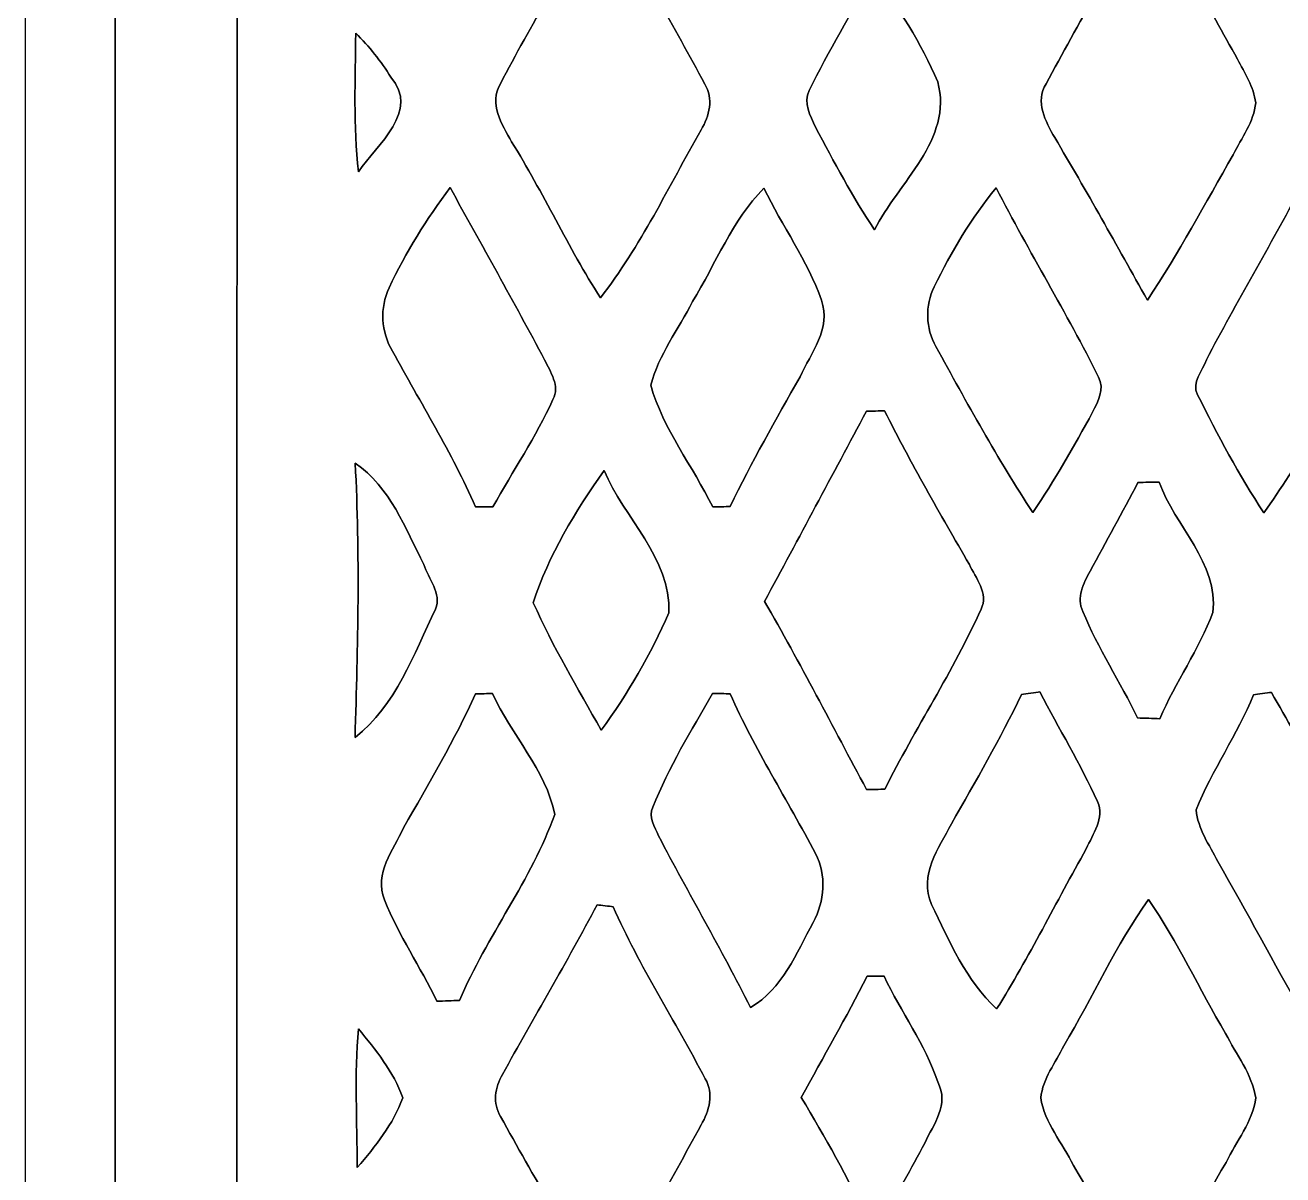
# Model space of a CAD drawing. Header units: centimetres. Extents: x -16.8 to 16.8, y -16.7 to 16.7.
# Drawn here: x -16.77 to -9.86, y -2.17 to 4.15 of the extents above; entities that cross this region are included whole.
import ezdxf

# ---------------------------------------------------------------- set-up
doc = ezdxf.new("R2010")
doc.units = ezdxf.units.CM
doc.header["$MEASUREMENT"] = 0
doc.layers.add('Layer 1', color=7, linetype='Continuous')

msp = doc.modelspace()

# ---------------------------------------------------------------- linework, layer by layer
at = {"layer": 'Layer 1', "color": 7}
for points, knots in [([(-16.77458, 16.66875), (-16.77458, 16.66875), (16.77458, 16.66875), (16.77458, 16.66875), (16.77458, 16.66875), (16.77458, 16.66875), (16.77458, -16.66875), (16.77458, -16.66875), (16.77458, -16.66875), (16.77458, -16.66875), (-16.77458, -16.66875), (-16.77458, -16.66875), (-16.77458, -16.66875), (-16.77458, -16.66875), (-16.77458, 16.66875), (-16.77458, 16.66875), (-16.77458, 16.66875), (-16.77458, 16.66875), (-16.77458, 16.66875), (-16.77458, 16.66875)], [0, 0, 0, 0, 0.1666667, 0.1666667, 0.1666667, 0.1666667, 0.3333333, 0.3333333, 0.3333333, 0.3333333, 0.5, 0.5, 0.5, 0.5, 0.6666667, 0.6666667, 0.6666667, 0.6666667, 1, 1, 1, 1]), ([(-16.23448, 15.81044), (-16.30715, 15.24141), (-16.27505, 14.66568), (-16.28105, 14.09347), (-16.28105, 14.09347), (-16.28034, 4.33317), (-16.28034, -5.42678), (-16.2814, -15.18708), (-16.2814, -15.18708), (-16.27999, -15.44567), (-16.27046, -15.70531), (-16.25353, -15.96425), (-16.25353, -15.96425), (-15.44814, -16.11771), (-14.62581, -16.06162), (-13.81125, -16.06903), (-13.81125, -16.06903), (-4.16842, -16.06867), (5.47405, -16.06973), (15.11688, -16.06867), (15.11688, -16.06867), (15.43791, -16.06832), (15.75823, -16.03869), (16.07644, -15.9953), (16.07644, -15.9953), (16.13147, -15.72966), (16.13923, -15.45731), (16.14205, -15.18744), (16.14205, -15.18744), (16.13641, -5.19183), (16.14135, 4.80378), (16.13958, 14.79938), (16.13958, 14.79938), (16.14029, 15.13981), (16.10395, 15.47812), (16.05351, 15.81432), (16.05351, 15.81432), (5.76933, 15.83302), (-4.51485, 15.81609), (-14.79903, 15.82279), (-14.79903, 15.82279), (-15.27739, 15.82314), (-15.75611, 15.82455), (-16.23448, 15.81044)], [0, 0, 0, 0, 0.0833333, 0.0833333, 0.0833333, 0.0833333, 0.1666667, 0.1666667, 0.1666667, 0.1666667, 0.25, 0.25, 0.25, 0.25, 0.3333333, 0.3333333, 0.3333333, 0.3333333, 0.4166667, 0.4166667, 0.4166667, 0.4166667, 0.5, 0.5, 0.5, 0.5, 0.5833333, 0.5833333, 0.5833333, 0.5833333, 0.6666667, 0.6666667, 0.6666667, 0.6666667, 0.75, 0.75, 0.75, 0.75, 0.8333333, 0.8333333, 0.8333333, 0.8333333, 1, 1, 1, 1]), ([(-15.56879, 15.19167), (-5.97535, 15.18109), (3.61809, 15.19026), (13.21153, 15.18673), (13.21153, 15.18673), (13.94389, 15.18214), (14.67767, 15.20896), (15.40969, 15.15851), (15.40969, 15.15851), (15.38429, 7.28945), (15.40581, -0.57997), (15.39875, -8.44903), (15.39875, -8.44903), (15.40298, -10.74138), (15.38887, -13.03408), (15.40827, -15.32643), (15.40827, -15.32643), (5.8801, -15.33066), (-3.64808, -15.32714), (-13.17625, -15.32819), (-13.17625, -15.32819), (-13.98376, -15.32502), (-14.79162, -15.33666), (-15.59913, -15.32043), (-15.59913, -15.32043), (-15.62559, -12.72434), (-15.60301, -10.1279), (-15.61042, -7.53181), (-15.61042, -7.53181), (-15.61183, -0.18203), (-15.60759, 7.16739), (-15.61253, 14.51716), (-15.61253, 14.51716), (-15.60654, 14.74188), (-15.60759, 14.96907), (-15.56879, 15.19167), (-15.56879, 15.19167), (-15.56879, 15.19167), (-15.56879, 15.19167), (-15.56879, 15.19167)], [0, 0, 0, 0, 0.0909091, 0.0909091, 0.0909091, 0.0909091, 0.1818182, 0.1818182, 0.1818182, 0.1818182, 0.2727273, 0.2727273, 0.2727273, 0.2727273, 0.3636364, 0.3636364, 0.3636364, 0.3636364, 0.4545455, 0.4545455, 0.4545455, 0.4545455, 0.5454545, 0.5454545, 0.5454545, 0.5454545, 0.6363636, 0.6363636, 0.6363636, 0.6363636, 0.7272727, 0.7272727, 0.7272727, 0.7272727, 0.8181818, 0.8181818, 0.8181818, 0.8181818, 1, 1, 1, 1]), ([(-13.62957, 4.78014), (-13.80031, 4.45805), (-13.9954, 4.14973), (-14.16226, 3.82552), (-14.16226, 3.82552), (-14.22788, 3.71757), (-14.15486, 3.60186), (-14.10088, 3.50696), (-14.10088, 3.50696), (-13.92696, 3.22756), (-13.79079, 2.92664), (-13.61299, 2.64936), (-13.61299, 2.64936), (-13.39144, 2.93299), (-13.23763, 3.26108), (-13.05948, 3.57223), (-13.05948, 3.57223), (-13.01327, 3.64843), (-12.98998, 3.74368), (-13.03973, 3.82411), (-13.03973, 3.82411), (-13.20659, 4.14055), (-13.39497, 4.44606), (-13.54631, 4.77061), (-13.54631, 4.77061), (-13.56713, 4.77308), (-13.60876, 4.77767), (-13.62957, 4.78014), (-13.62957, 4.78014), (-13.62957, 4.78014), (-13.62957, 4.78014), (-13.62957, 4.78014)], [0, 0, 0, 0, 0.1111111, 0.1111111, 0.1111111, 0.1111111, 0.2222222, 0.2222222, 0.2222222, 0.2222222, 0.3333333, 0.3333333, 0.3333333, 0.3333333, 0.4444444, 0.4444444, 0.4444444, 0.4444444, 0.5555556, 0.5555556, 0.5555556, 0.5555556, 0.6666667, 0.6666667, 0.6666667, 0.6666667, 0.7777778, 0.7777778, 0.7777778, 0.7777778, 1, 1, 1, 1]), ([(-11.1633, 3.82552), (-11.22468, 3.7271), (-11.16683, 3.61774), (-11.11568, 3.52954), (-11.11568, 3.52954), (-10.94034, 3.23532), (-10.77454, 2.93546), (-10.60662, 2.63701), (-10.60662, 2.63701), (-10.43481, 2.89419), (-10.28876, 3.16724), (-10.1346, 3.43535), (-10.1346, 3.43535), (-10.09015, 3.52813), (-10.01995, 3.61527), (-10.01113, 3.7211), (-10.01113, 3.7211), (-10.02206, 3.80859), (-10.07216, 3.88444), (-10.11132, 3.96099), (-10.11132, 3.96099), (-10.27183, 4.24497), (-10.41894, 4.53743), (-10.59886, 4.80977), (-10.59886, 4.80977), (-10.79853, 4.48874), (-10.98303, 4.15784), (-11.1633, 3.82552), (-11.1633, 3.82552), (-11.1633, 3.82552), (-11.1633, 3.82552), (-11.1633, 3.82552)], [0, 0, 0, 0, 0.1111111, 0.1111111, 0.1111111, 0.1111111, 0.2222222, 0.2222222, 0.2222222, 0.2222222, 0.3333333, 0.3333333, 0.3333333, 0.3333333, 0.4444444, 0.4444444, 0.4444444, 0.4444444, 0.5555556, 0.5555556, 0.5555556, 0.5555556, 0.6666667, 0.6666667, 0.6666667, 0.6666667, 0.7777778, 0.7777778, 0.7777778, 0.7777778, 1, 1, 1, 1]), ([(-12.12003, 4.42489), (-12.23186, 4.21111), (-12.35957, 4.00544), (-12.4654, 3.78848), (-12.4654, 3.78848), (-12.50103, 3.72145), (-12.45764, 3.64949), (-12.43118, 3.58775), (-12.43118, 3.58775), (-12.32853, 3.39654), (-12.22763, 3.20322), (-12.10628, 3.02295), (-12.10628, 3.02295), (-11.97857, 3.28013), (-11.67271, 3.51861), (-11.75879, 3.83681), (-11.75879, 3.83681), (-11.85086, 4.04742), (-11.97151, 4.24886), (-12.12003, 4.42489), (-12.12003, 4.42489), (-12.12003, 4.42489), (-12.12003, 4.42489), (-12.12003, 4.42489)], [0, 0, 0, 0, 0.1428571, 0.1428571, 0.1428571, 0.1428571, 0.2857143, 0.2857143, 0.2857143, 0.2857143, 0.4285714, 0.4285714, 0.4285714, 0.4285714, 0.5714286, 0.5714286, 0.5714286, 0.5714286, 0.7142857, 0.7142857, 0.7142857, 0.7142857, 1, 1, 1, 1]), ([(-14.95778, 4.10386), (-14.95919, 3.84986), (-14.97189, 3.59516), (-14.94331, 3.34222), (-14.94331, 3.34222), (-14.83995, 3.49109), (-14.60218, 3.67841), (-14.76516, 3.86115), (-14.76516, 3.86115), (-14.81843, 3.95041), (-14.88475, 4.03049), (-14.95778, 4.10386), (-14.95778, 4.10386), (-14.95778, 4.10386), (-14.95778, 4.10386), (-14.95778, 4.10386)], [0, 0, 0, 0, 0.2, 0.2, 0.2, 0.2, 0.4, 0.4, 0.4, 0.4, 0.6, 0.6, 0.6, 0.6, 1, 1, 1, 1]), ([(-14.77398, 2.70404), (-14.8269, 2.59468), (-14.81737, 2.46098), (-14.75634, 2.35656), (-14.75634, 2.35656), (-14.60112, 2.07327), (-14.43002, 1.79811), (-14.29985, 1.50142), (-14.29985, 1.50142), (-14.27551, 1.50142), (-14.22718, 1.50142), (-14.20319, 1.50142), (-14.20319, 1.50142), (-14.09383, 1.69792), (-13.96718, 1.8856), (-13.87369, 2.09021), (-13.87369, 2.09021), (-13.83348, 2.165), (-13.88851, 2.24296), (-13.9192, 2.30823), (-13.9192, 2.30823), (-14.08924, 2.62573), (-14.26457, 2.9404), (-14.43919, 3.25508), (-14.43919, 3.25508), (-14.5669, 3.08222), (-14.68332, 2.89948), (-14.77398, 2.70404), (-14.77398, 2.70404), (-14.77398, 2.70404), (-14.77398, 2.70404), (-14.77398, 2.70404)], [0, 0, 0, 0, 0.1111111, 0.1111111, 0.1111111, 0.1111111, 0.2222222, 0.2222222, 0.2222222, 0.2222222, 0.3333333, 0.3333333, 0.3333333, 0.3333333, 0.4444444, 0.4444444, 0.4444444, 0.4444444, 0.5555556, 0.5555556, 0.5555556, 0.5555556, 0.6666667, 0.6666667, 0.6666667, 0.6666667, 0.7777778, 0.7777778, 0.7777778, 0.7777778, 1, 1, 1, 1]), ([(-13.1064, 2.62855), (-13.18401, 2.4765), (-13.29302, 2.33574), (-13.33571, 2.16853), (-13.33571, 2.16853), (-13.26797, 1.92793), (-13.10499, 1.72332), (-12.99563, 1.50001), (-12.99563, 1.50001), (-12.97164, 1.50072), (-12.92366, 1.50178), (-12.89967, 1.50213), (-12.89967, 1.50213), (-12.78255, 1.74554), (-12.64814, 1.97979), (-12.5155, 2.21474), (-12.5155, 2.21474), (-12.45482, 2.34738), (-12.34405, 2.47897), (-12.39767, 2.63596), (-12.39767, 2.63596), (-12.47493, 2.85362), (-12.61322, 3.04447), (-12.71446, 3.2512), (-12.71446, 3.2512), (-12.88838, 3.07411), (-12.97905, 2.83739), (-13.1064, 2.62855), (-13.1064, 2.62855), (-13.1064, 2.62855), (-13.1064, 2.62855), (-13.1064, 2.62855)], [0, 0, 0, 0, 0.1111111, 0.1111111, 0.1111111, 0.1111111, 0.2222222, 0.2222222, 0.2222222, 0.2222222, 0.3333333, 0.3333333, 0.3333333, 0.3333333, 0.4444444, 0.4444444, 0.4444444, 0.4444444, 0.5555556, 0.5555556, 0.5555556, 0.5555556, 0.6666667, 0.6666667, 0.6666667, 0.6666667, 0.7777778, 0.7777778, 0.7777778, 0.7777778, 1, 1, 1, 1]), ([(-11.77819, 2.70969), (-11.82899, 2.60809), (-11.82617, 2.48038), (-11.76867, 2.3816), (-11.76867, 2.3816), (-11.59969, 2.07292), (-11.42929, 1.76424), (-11.23633, 1.46967), (-11.23633, 1.46967), (-11.11497, 1.64606), (-11.0109, 1.83339), (-10.90754, 2.02001), (-10.90754, 2.02001), (-10.87826, 2.07857), (-10.8398, 2.14877), (-10.87508, 2.21298), (-10.87508, 2.21298), (-11.04935, 2.56646), (-11.2582, 2.90195), (-11.43706, 3.25332), (-11.43706, 3.25332), (-11.57429, 3.08822), (-11.68435, 2.9023), (-11.77819, 2.70969), (-11.77819, 2.70969), (-11.77819, 2.70969), (-11.77819, 2.70969), (-11.77819, 2.70969)], [0, 0, 0, 0, 0.125, 0.125, 0.125, 0.125, 0.25, 0.25, 0.25, 0.25, 0.375, 0.375, 0.375, 0.375, 0.5, 0.5, 0.5, 0.5, 0.625, 0.625, 0.625, 0.625, 0.75, 0.75, 0.75, 0.75, 1, 1, 1, 1]), ([(-9.76559, 3.25226), (-9.93105, 2.93405), (-10.11626, 2.62678), (-10.28206, 2.30858), (-10.28206, 2.30858), (-10.30182, 2.25002), (-10.36496, 2.18369), (-10.33074, 2.11667), (-10.33074, 2.11667), (-10.21997, 1.89512), (-10.10391, 1.67428), (-9.96597, 1.46791), (-9.96597, 1.46791), (-9.77583, 1.73284), (-9.62272, 2.02247), (-9.46573, 2.30752), (-9.46573, 2.30752), (-9.43046, 2.39466), (-9.35002, 2.4832), (-9.37789, 2.58374), (-9.37789, 2.58374), (-9.47596, 2.82258), (-9.60543, 3.04976), (-9.76559, 3.25226), (-9.76559, 3.25226), (-9.76559, 3.25226), (-9.76559, 3.25226), (-9.76559, 3.25226)], [0, 0, 0, 0, 0.125, 0.125, 0.125, 0.125, 0.25, 0.25, 0.25, 0.25, 0.375, 0.375, 0.375, 0.375, 0.5, 0.5, 0.5, 0.5, 0.625, 0.625, 0.625, 0.625, 0.75, 0.75, 0.75, 0.75, 1, 1, 1, 1]), ([(-12.15073, 2.02636), (-12.33699, 1.67781), (-12.5222, 1.32891), (-12.71058, 0.98143), (-12.71058, 0.98143), (-12.51479, 0.6417), (-12.33558, 0.29281), (-12.15002, -0.05256), (-12.15002, -0.05256), (-12.12497, -0.05221), (-12.07488, -0.05151), (-12.04948, -0.05115), (-12.04948, -0.05115), (-11.88261, 0.28363), (-11.67377, 0.5969), (-11.52066, 0.93839), (-11.52066, 0.93839), (-11.47763, 1.02376), (-11.55136, 1.1109), (-11.58487, 1.18392), (-11.58487, 1.18392), (-11.74609, 1.46226), (-11.90696, 1.74061), (-12.05089, 2.02812), (-12.05089, 2.02812), (-12.07594, 2.02777), (-12.12568, 2.02671), (-12.15073, 2.02636), (-12.15073, 2.02636), (-12.15073, 2.02636), (-12.15073, 2.02636), (-12.15073, 2.02636)], [0, 0, 0, 0, 0.1111111, 0.1111111, 0.1111111, 0.1111111, 0.2222222, 0.2222222, 0.2222222, 0.2222222, 0.3333333, 0.3333333, 0.3333333, 0.3333333, 0.4444444, 0.4444444, 0.4444444, 0.4444444, 0.5555556, 0.5555556, 0.5555556, 0.5555556, 0.6666667, 0.6666667, 0.6666667, 0.6666667, 0.7777778, 0.7777778, 0.7777778, 0.7777778, 1, 1, 1, 1]), ([(-14.9606, 1.74061), (-14.93379, 1.2386), (-14.94578, 0.73625), (-14.96131, 0.23389), (-14.96131, 0.23389), (-14.73694, 0.40887), (-14.63816, 0.69074), (-14.51998, 0.93874), (-14.51998, 0.93874), (-14.48188, 1.02376), (-14.56055, 1.10596), (-14.58313, 1.18322), (-14.58313, 1.18322), (-14.68543, 1.38254), (-14.76798, 1.60902), (-14.9606, 1.74061), (-14.9606, 1.74061), (-14.9606, 1.74061), (-14.9606, 1.74061), (-14.9606, 1.74061)], [0, 0, 0, 0, 0.1666667, 0.1666667, 0.1666667, 0.1666667, 0.3333333, 0.3333333, 0.3333333, 0.3333333, 0.5, 0.5, 0.5, 0.5, 0.6666667, 0.6666667, 0.6666667, 0.6666667, 1, 1, 1, 1]), ([(-13.98164, 0.97367), (-13.8751, 0.73166), (-13.73752, 0.50447), (-13.60911, 0.2734), (-13.60911, 0.2734), (-13.46094, 0.47308), (-13.33676, 0.69109), (-13.23693, 0.91828), (-13.23693, 0.91828), (-13.22423, 1.21814), (-13.48281, 1.43969), (-13.59288, 1.70039), (-13.59288, 1.70039), (-13.75057, 1.47567), (-13.89874, 1.23402), (-13.98164, 0.97367), (-13.98164, 0.97367), (-13.98164, 0.97367), (-13.98164, 0.97367), (-13.98164, 0.97367)], [0, 0, 0, 0, 0.1666667, 0.1666667, 0.1666667, 0.1666667, 0.3333333, 0.3333333, 0.3333333, 0.3333333, 0.5, 0.5, 0.5, 0.5, 0.6666667, 0.6666667, 0.6666667, 0.6666667, 1, 1, 1, 1]), ([(-10.65848, 1.63477), (-10.74314, 1.47073), (-10.83416, 1.30986), (-10.92165, 1.14723), (-10.92165, 1.14723), (-10.95657, 1.08021), (-10.99926, 1.00189), (-10.96116, 0.92604), (-10.96116, 0.92604), (-10.87861, 0.72249), (-10.75549, 0.53834), (-10.66059, 0.34043), (-10.66059, 0.34043), (-10.61967, 0.33937), (-10.57875, 0.33796), (-10.53783, 0.33655), (-10.53783, 0.33655), (-10.45281, 0.53728), (-10.32193, 0.71614), (-10.24643, 0.92004), (-10.24643, 0.92004), (-10.21398, 1.19239), (-10.45563, 1.39524), (-10.54206, 1.63618), (-10.54206, 1.63618), (-10.58086, 1.63583), (-10.61967, 1.63548), (-10.65848, 1.63477), (-10.65848, 1.63477), (-10.65848, 1.63477), (-10.65848, 1.63477), (-10.65848, 1.63477)], [0, 0, 0, 0, 0.1111111, 0.1111111, 0.1111111, 0.1111111, 0.2222222, 0.2222222, 0.2222222, 0.2222222, 0.3333333, 0.3333333, 0.3333333, 0.3333333, 0.4444444, 0.4444444, 0.4444444, 0.4444444, 0.5555556, 0.5555556, 0.5555556, 0.5555556, 0.6666667, 0.6666667, 0.6666667, 0.6666667, 0.7777778, 0.7777778, 0.7777778, 0.7777778, 1, 1, 1, 1]), ([(-14.29914, 0.47343), (-14.41344, 0.21872), (-14.55773, -0.02046), (-14.69461, -0.26353), (-14.69461, -0.26353), (-14.75246, -0.387), (-14.85794, -0.51153), (-14.79903, -0.65934), (-14.79903, -0.65934), (-14.72177, -0.85337), (-14.60183, -1.02764), (-14.51187, -1.21638), (-14.51187, -1.21638), (-14.47024, -1.21461), (-14.42861, -1.21285), (-14.38698, -1.21179), (-14.38698, -1.21179), (-14.23741, -0.85901), (-13.99223, -0.54963), (-13.86381, -0.18909), (-13.86381, -0.18909), (-13.91179, 0.05503), (-14.10406, 0.24941), (-14.2053, 0.47449), (-14.2053, 0.47449), (-14.22894, 0.47413), (-14.27586, 0.47378), (-14.29914, 0.47343), (-14.29914, 0.47343), (-14.29914, 0.47343), (-14.29914, 0.47343), (-14.29914, 0.47343)], [0, 0, 0, 0, 0.1111111, 0.1111111, 0.1111111, 0.1111111, 0.2222222, 0.2222222, 0.2222222, 0.2222222, 0.3333333, 0.3333333, 0.3333333, 0.3333333, 0.4444444, 0.4444444, 0.4444444, 0.4444444, 0.5555556, 0.5555556, 0.5555556, 0.5555556, 0.6666667, 0.6666667, 0.6666667, 0.6666667, 0.7777778, 0.7777778, 0.7777778, 0.7777778, 1, 1, 1, 1]), ([(-12.99704, 0.47484), (-13.1131, 0.27058), (-13.23834, 0.06985), (-13.32442, -0.14993), (-13.32442, -0.14993), (-13.35088, -0.20391), (-13.31383, -0.25859), (-13.29302, -0.30762), (-13.29302, -0.30762), (-13.12721, -0.62336), (-12.94871, -0.93204), (-12.78784, -1.25024), (-12.78784, -1.25024), (-12.61216, -1.14759), (-12.53596, -0.95215), (-12.44353, -0.78281), (-12.44353, -0.78281), (-12.38038, -0.66816), (-12.36839, -0.52176), (-12.43118, -0.40499), (-12.43118, -0.40499), (-12.58394, -0.11042), (-12.76597, 0.16933), (-12.89967, 0.47378), (-12.89967, 0.47378), (-12.92401, 0.47413), (-12.9727, 0.47449), (-12.99704, 0.47484), (-12.99704, 0.47484), (-12.99704, 0.47484), (-12.99704, 0.47484), (-12.99704, 0.47484)], [0, 0, 0, 0, 0.1111111, 0.1111111, 0.1111111, 0.1111111, 0.2222222, 0.2222222, 0.2222222, 0.2222222, 0.3333333, 0.3333333, 0.3333333, 0.3333333, 0.4444444, 0.4444444, 0.4444444, 0.4444444, 0.5555556, 0.5555556, 0.5555556, 0.5555556, 0.6666667, 0.6666667, 0.6666667, 0.6666667, 0.7777778, 0.7777778, 0.7777778, 0.7777778, 1, 1, 1, 1]), ([(-11.29771, 0.46919), (-11.41624, 0.22719), (-11.54924, -0.00741), (-11.68365, -0.24059), (-11.68365, -0.24059), (-11.75385, -0.37571), (-11.86427, -0.52282), (-11.79266, -0.68368), (-11.79266, -0.68368), (-11.69599, -0.88583), (-11.6018, -1.10278), (-11.43494, -1.25836), (-11.43494, -1.25836), (-11.25573, -0.97367), (-11.10827, -0.67028), (-10.94211, -0.37783), (-10.94211, -0.37783), (-10.90754, -0.29774), (-10.83874, -0.20884), (-10.88073, -0.11924), (-10.88073, -0.11924), (-10.97421, 0.08784), (-11.09345, 0.28152), (-11.19681, 0.48331), (-11.19681, 0.48331), (-11.22186, 0.47978), (-11.27231, 0.47272), (-11.29771, 0.46919), (-11.29771, 0.46919), (-11.29771, 0.46919), (-11.29771, 0.46919), (-11.29771, 0.46919)], [0, 0, 0, 0, 0.1111111, 0.1111111, 0.1111111, 0.1111111, 0.2222222, 0.2222222, 0.2222222, 0.2222222, 0.3333333, 0.3333333, 0.3333333, 0.3333333, 0.4444444, 0.4444444, 0.4444444, 0.4444444, 0.5555556, 0.5555556, 0.5555556, 0.5555556, 0.6666667, 0.6666667, 0.6666667, 0.6666667, 0.7777778, 0.7777778, 0.7777778, 0.7777778, 1, 1, 1, 1]), ([(-10.02277, 0.46743), (-10.11238, 0.24906), (-10.24996, 0.05397), (-10.33886, -0.16439), (-10.33886, -0.16439), (-10.32933, -0.26811), (-10.26583, -0.35701), (-10.21997, -0.44838), (-10.21997, -0.44838), (-10.05911, -0.72319), (-9.91341, -1.00648), (-9.75254, -1.28094), (-9.75254, -1.28094), (-9.62237, -1.10137), (-9.5183, -0.90488), (-9.4167, -0.70838), (-9.4167, -0.70838), (-9.36731, -0.61419), (-9.38389, -0.49671), (-9.43363, -0.4064), (-9.43363, -0.4064), (-9.5945, -0.10866), (-9.75395, 0.18944), (-9.92505, 0.48119), (-9.92505, 0.48119), (-9.94939, 0.47801), (-9.99843, 0.47096), (-10.02277, 0.46743), (-10.02277, 0.46743), (-10.02277, 0.46743), (-10.02277, 0.46743), (-10.02277, 0.46743)], [0, 0, 0, 0, 0.1111111, 0.1111111, 0.1111111, 0.1111111, 0.2222222, 0.2222222, 0.2222222, 0.2222222, 0.3333333, 0.3333333, 0.3333333, 0.3333333, 0.4444444, 0.4444444, 0.4444444, 0.4444444, 0.5555556, 0.5555556, 0.5555556, 0.5555556, 0.6666667, 0.6666667, 0.6666667, 0.6666667, 0.7777778, 0.7777778, 0.7777778, 0.7777778, 1, 1, 1, 1]), ([(-13.63098, -0.68615), (-13.79784, -1.00048), (-13.97917, -1.30704), (-14.15098, -1.6189), (-14.15098, -1.6189), (-14.1926, -1.6891), (-14.20601, -1.77694), (-14.16121, -1.84961), (-14.16121, -1.84961), (-13.98058, -2.1784), (-13.78726, -2.50049), (-13.60629, -2.82963), (-13.60629, -2.82963), (-13.40309, -2.53118), (-13.2334, -2.21192), (-13.05913, -1.89583), (-13.05913, -1.89583), (-13.01468, -1.81928), (-12.98787, -1.72367), (-13.0369, -1.64253), (-13.0369, -1.64253), (-13.20094, -1.32468), (-13.39885, -1.02447), (-13.54314, -0.69638), (-13.54314, -0.69638), (-13.56501, -0.69391), (-13.60876, -0.68862), (-13.63098, -0.68615), (-13.63098, -0.68615), (-13.63098, -0.68615), (-13.63098, -0.68615), (-13.63098, -0.68615)], [0, 0, 0, 0, 0.1111111, 0.1111111, 0.1111111, 0.1111111, 0.2222222, 0.2222222, 0.2222222, 0.2222222, 0.3333333, 0.3333333, 0.3333333, 0.3333333, 0.4444444, 0.4444444, 0.4444444, 0.4444444, 0.5555556, 0.5555556, 0.5555556, 0.5555556, 0.6666667, 0.6666667, 0.6666667, 0.6666667, 0.7777778, 0.7777778, 0.7777778, 0.7777778, 1, 1, 1, 1]), ([(-11.06523, -1.4605), (-11.11144, -1.55293), (-11.18094, -1.64077), (-11.19258, -1.74625), (-11.19258, -1.74625), (-11.17141, -1.88454), (-11.07334, -1.99531), (-11.01266, -2.11843), (-11.01266, -2.11843), (-10.86803, -2.35409), (-10.76537, -2.61796), (-10.58192, -2.82857), (-10.58192, -2.82857), (-10.43975, -2.58974), (-10.31522, -2.34103), (-10.17376, -2.10185), (-10.17376, -2.10185), (-10.11837, -1.98508), (-10.02665, -1.87819), (-10.01078, -1.7466), (-10.01078, -1.7466), (-10.03088, -1.61607), (-10.11908, -1.50848), (-10.17623, -1.39347), (-10.17623, -1.39347), (-10.32122, -1.1497), (-10.43905, -0.89006), (-10.59991, -0.65617), (-10.59991, -0.65617), (-10.78054, -0.90876), (-10.90683, -1.19415), (-11.06523, -1.4605), (-11.06523, -1.4605), (-11.06523, -1.4605), (-11.06523, -1.4605), (-11.06523, -1.4605)], [0, 0, 0, 0, 0.1, 0.1, 0.1, 0.1, 0.2, 0.2, 0.2, 0.2, 0.3, 0.3, 0.3, 0.3, 0.4, 0.4, 0.4, 0.4, 0.5, 0.5, 0.5, 0.5, 0.6, 0.6, 0.6, 0.6, 0.7, 0.7, 0.7, 0.7, 0.8, 0.8, 0.8, 0.8, 1, 1, 1, 1]), ([(-12.1472, -1.07844), (-12.26079, -1.30422), (-12.38814, -1.52294), (-12.50879, -1.74519), (-12.50879, -1.74519), (-12.37756, -1.9625), (-12.25162, -2.18369), (-12.15002, -2.41688), (-12.15002, -2.41688), (-12.12674, -2.41476), (-12.08052, -2.41124), (-12.05759, -2.40912), (-12.05759, -2.40912), (-11.98316, -2.27048), (-11.90308, -2.13501), (-11.83005, -1.99566), (-11.83005, -1.99566), (-11.78207, -1.89054), (-11.69423, -1.7847), (-11.75844, -1.65947), (-11.75844, -1.65947), (-11.82864, -1.45309), (-11.95987, -1.27423), (-12.05406, -1.07915), (-12.05406, -1.07915), (-12.07735, -1.07879), (-12.12391, -1.07844), (-12.1472, -1.07844), (-12.1472, -1.07844), (-12.1472, -1.07844), (-12.1472, -1.07844), (-12.1472, -1.07844)], [0, 0, 0, 0, 0.1111111, 0.1111111, 0.1111111, 0.1111111, 0.2222222, 0.2222222, 0.2222222, 0.2222222, 0.3333333, 0.3333333, 0.3333333, 0.3333333, 0.4444444, 0.4444444, 0.4444444, 0.4444444, 0.5555556, 0.5555556, 0.5555556, 0.5555556, 0.6666667, 0.6666667, 0.6666667, 0.6666667, 0.7777778, 0.7777778, 0.7777778, 0.7777778, 1, 1, 1, 1]), ([(-14.94261, -1.36772), (-14.96624, -1.62066), (-14.94966, -1.87537), (-14.94896, -2.12937), (-14.94896, -2.12937), (-14.84983, -2.01401), (-14.7507, -1.89089), (-14.69954, -1.74625), (-14.69954, -1.74625), (-14.74964, -1.60373), (-14.84736, -1.48273), (-14.94261, -1.36772), (-14.94261, -1.36772), (-14.94261, -1.36772), (-14.94261, -1.36772), (-14.94261, -1.36772)], [0, 0, 0, 0, 0.2, 0.2, 0.2, 0.2, 0.4, 0.4, 0.4, 0.4, 0.6, 0.6, 0.6, 0.6, 1, 1, 1, 1])]:
    msp.add_open_spline(points, degree=3, knots=knots, dxfattribs=at)
at = {"layer": 'Layer 1', "color": 250}
for points, knots in [([(-16.23448, 15.81044), (-15.75611, 15.82455), (-15.27739, 15.82314), (-14.79903, 15.82279), (-14.79903, 15.82279), (-4.51485, 15.81609), (5.76933, 15.83302), (16.05351, 15.81432), (16.05351, 15.81432), (16.10395, 15.47812), (16.14029, 15.13981), (16.13958, 14.79938), (16.13958, 14.79938), (16.14135, 4.80378), (16.13641, -5.19183), (16.14205, -15.18744), (16.14205, -15.18744), (16.13923, -15.45731), (16.13147, -15.72966), (16.07644, -15.9953), (16.07644, -15.9953), (15.75823, -16.03869), (15.43791, -16.06832), (15.11688, -16.06867), (15.11688, -16.06867), (5.47405, -16.06973), (-4.16842, -16.06867), (-13.81125, -16.06903), (-13.81125, -16.06903), (-14.62581, -16.06162), (-15.44814, -16.11771), (-16.25353, -15.96425), (-16.25353, -15.96425), (-16.27046, -15.70531), (-16.27999, -15.44567), (-16.2814, -15.18708), (-16.2814, -15.18708), (-16.28034, -5.42678), (-16.28034, 4.33317), (-16.28105, 14.09347), (-16.28105, 14.09347), (-16.27505, 14.66568), (-16.30715, 15.24141), (-16.23448, 15.81044), (-16.23448, 15.81044), (-16.23448, 15.81044), (-16.23448, 15.81044), (-16.23448, 15.81044)], [0, 0, 0, 0, 0.0769231, 0.0769231, 0.0769231, 0.0769231, 0.1538462, 0.1538462, 0.1538462, 0.1538462, 0.2307692, 0.2307692, 0.2307692, 0.2307692, 0.3076923, 0.3076923, 0.3076923, 0.3076923, 0.3846154, 0.3846154, 0.3846154, 0.3846154, 0.4615385, 0.4615385, 0.4615385, 0.4615385, 0.5384615, 0.5384615, 0.5384615, 0.5384615, 0.6153846, 0.6153846, 0.6153846, 0.6153846, 0.6923077, 0.6923077, 0.6923077, 0.6923077, 0.7692308, 0.7692308, 0.7692308, 0.7692308, 0.8461538, 0.8461538, 0.8461538, 0.8461538, 1, 1, 1, 1]), ([(-15.56879, 15.19167), (-15.60759, 14.96907), (-15.60654, 14.74188), (-15.61253, 14.51716), (-15.61253, 14.51716), (-15.60759, 7.16739), (-15.61183, -0.18203), (-15.61042, -7.53181), (-15.61042, -7.53181), (-15.60301, -10.1279), (-15.62559, -12.72434), (-15.59913, -15.32043), (-15.59913, -15.32043), (-14.79162, -15.33666), (-13.98376, -15.32502), (-13.17625, -15.32819), (-13.17625, -15.32819), (-3.64808, -15.32714), (5.8801, -15.33066), (15.40827, -15.32643), (15.40827, -15.32643), (15.38887, -13.03408), (15.40298, -10.74138), (15.39875, -8.44903), (15.39875, -8.44903), (15.40581, -0.57997), (15.38429, 7.28945), (15.40969, 15.15851), (15.40969, 15.15851), (14.67767, 15.20896), (13.94389, 15.18214), (13.21153, 15.18673), (13.21153, 15.18673), (3.61809, 15.19026), (-5.97535, 15.18109), (-15.56879, 15.19167)], [0, 0, 0, 0, 0.1, 0.1, 0.1, 0.1, 0.2, 0.2, 0.2, 0.2, 0.3, 0.3, 0.3, 0.3, 0.4, 0.4, 0.4, 0.4, 0.5, 0.5, 0.5, 0.5, 0.6, 0.6, 0.6, 0.6, 0.7, 0.7, 0.7, 0.7, 0.8, 0.8, 0.8, 0.8, 1, 1, 1, 1]), ([(-13.62957, 4.78014), (-13.60876, 4.77767), (-13.56713, 4.77308), (-13.54631, 4.77061), (-13.54631, 4.77061), (-13.39497, 4.44606), (-13.20659, 4.14055), (-13.03973, 3.82411), (-13.03973, 3.82411), (-12.98998, 3.74368), (-13.01327, 3.64843), (-13.05948, 3.57223), (-13.05948, 3.57223), (-13.23763, 3.26108), (-13.39144, 2.93299), (-13.61299, 2.64936), (-13.61299, 2.64936), (-13.79079, 2.92664), (-13.92696, 3.22756), (-14.10088, 3.50696), (-14.10088, 3.50696), (-14.15486, 3.60186), (-14.22788, 3.71757), (-14.16226, 3.82552), (-14.16226, 3.82552), (-13.9954, 4.14973), (-13.80031, 4.45805), (-13.62957, 4.78014)], [0, 0, 0, 0, 0.125, 0.125, 0.125, 0.125, 0.25, 0.25, 0.25, 0.25, 0.375, 0.375, 0.375, 0.375, 0.5, 0.5, 0.5, 0.5, 0.625, 0.625, 0.625, 0.625, 0.75, 0.75, 0.75, 0.75, 1, 1, 1, 1]), ([(-11.1633, 3.82552), (-10.98303, 4.15784), (-10.79853, 4.48874), (-10.59886, 4.80977), (-10.59886, 4.80977), (-10.41894, 4.53743), (-10.27183, 4.24497), (-10.11132, 3.96099), (-10.11132, 3.96099), (-10.07216, 3.88444), (-10.02206, 3.80859), (-10.01113, 3.7211), (-10.01113, 3.7211), (-10.01995, 3.61527), (-10.09015, 3.52813), (-10.1346, 3.43535), (-10.1346, 3.43535), (-10.28876, 3.16724), (-10.43481, 2.89419), (-10.60662, 2.63701), (-10.60662, 2.63701), (-10.77454, 2.93546), (-10.94034, 3.23532), (-11.11568, 3.52954), (-11.11568, 3.52954), (-11.16683, 3.61774), (-11.22468, 3.7271), (-11.1633, 3.82552)], [0, 0, 0, 0, 0.125, 0.125, 0.125, 0.125, 0.25, 0.25, 0.25, 0.25, 0.375, 0.375, 0.375, 0.375, 0.5, 0.5, 0.5, 0.5, 0.625, 0.625, 0.625, 0.625, 0.75, 0.75, 0.75, 0.75, 1, 1, 1, 1]), ([(-12.12003, 4.42489), (-11.97151, 4.24886), (-11.85086, 4.04742), (-11.75879, 3.83681), (-11.75879, 3.83681), (-11.67271, 3.51861), (-11.97857, 3.28013), (-12.10628, 3.02295), (-12.10628, 3.02295), (-12.22763, 3.20322), (-12.32853, 3.39654), (-12.43118, 3.58775), (-12.43118, 3.58775), (-12.45764, 3.64949), (-12.50103, 3.72145), (-12.4654, 3.78848), (-12.4654, 3.78848), (-12.35957, 4.00544), (-12.23186, 4.21111), (-12.12003, 4.42489)], [0, 0, 0, 0, 0.1666667, 0.1666667, 0.1666667, 0.1666667, 0.3333333, 0.3333333, 0.3333333, 0.3333333, 0.5, 0.5, 0.5, 0.5, 0.6666667, 0.6666667, 0.6666667, 0.6666667, 1, 1, 1, 1]), ([(-14.95778, 4.10386), (-14.88475, 4.03049), (-14.81843, 3.95041), (-14.76516, 3.86115), (-14.76516, 3.86115), (-14.60218, 3.67841), (-14.83995, 3.49109), (-14.94331, 3.34222), (-14.94331, 3.34222), (-14.97189, 3.59516), (-14.95919, 3.84986), (-14.95778, 4.10386)], [0, 0, 0, 0, 0.25, 0.25, 0.25, 0.25, 0.5, 0.5, 0.5, 0.5, 1, 1, 1, 1]), ([(-14.77398, 2.70404), (-14.68332, 2.89948), (-14.5669, 3.08222), (-14.43919, 3.25508), (-14.43919, 3.25508), (-14.26457, 2.9404), (-14.08924, 2.62573), (-13.9192, 2.30823), (-13.9192, 2.30823), (-13.88851, 2.24296), (-13.83348, 2.165), (-13.87369, 2.09021), (-13.87369, 2.09021), (-13.96718, 1.8856), (-14.09383, 1.69792), (-14.20319, 1.50142), (-14.20319, 1.50142), (-14.22718, 1.50142), (-14.27551, 1.50142), (-14.29985, 1.50142), (-14.29985, 1.50142), (-14.43002, 1.79811), (-14.60112, 2.07327), (-14.75634, 2.35656), (-14.75634, 2.35656), (-14.81737, 2.46098), (-14.8269, 2.59468), (-14.77398, 2.70404)], [0, 0, 0, 0, 0.125, 0.125, 0.125, 0.125, 0.25, 0.25, 0.25, 0.25, 0.375, 0.375, 0.375, 0.375, 0.5, 0.5, 0.5, 0.5, 0.625, 0.625, 0.625, 0.625, 0.75, 0.75, 0.75, 0.75, 1, 1, 1, 1]), ([(-13.1064, 2.62855), (-12.97905, 2.83739), (-12.88838, 3.07411), (-12.71446, 3.2512), (-12.71446, 3.2512), (-12.61322, 3.04447), (-12.47493, 2.85362), (-12.39767, 2.63596), (-12.39767, 2.63596), (-12.34405, 2.47897), (-12.45482, 2.34738), (-12.5155, 2.21474), (-12.5155, 2.21474), (-12.64814, 1.97979), (-12.78255, 1.74554), (-12.89967, 1.50213), (-12.89967, 1.50213), (-12.92366, 1.50178), (-12.97164, 1.50072), (-12.99563, 1.50001), (-12.99563, 1.50001), (-13.10499, 1.72332), (-13.26797, 1.92793), (-13.33571, 2.16853), (-13.33571, 2.16853), (-13.29302, 2.33574), (-13.18401, 2.4765), (-13.1064, 2.62855)], [0, 0, 0, 0, 0.125, 0.125, 0.125, 0.125, 0.25, 0.25, 0.25, 0.25, 0.375, 0.375, 0.375, 0.375, 0.5, 0.5, 0.5, 0.5, 0.625, 0.625, 0.625, 0.625, 0.75, 0.75, 0.75, 0.75, 1, 1, 1, 1]), ([(-11.77819, 2.70969), (-11.68435, 2.9023), (-11.57429, 3.08822), (-11.43706, 3.25332), (-11.43706, 3.25332), (-11.2582, 2.90195), (-11.04935, 2.56646), (-10.87508, 2.21298), (-10.87508, 2.21298), (-10.8398, 2.14877), (-10.87826, 2.07857), (-10.90754, 2.02001), (-10.90754, 2.02001), (-11.0109, 1.83339), (-11.11497, 1.64606), (-11.23633, 1.46967), (-11.23633, 1.46967), (-11.42929, 1.76424), (-11.59969, 2.07292), (-11.76867, 2.3816), (-11.76867, 2.3816), (-11.82617, 2.48038), (-11.82899, 2.60809), (-11.77819, 2.70969)], [0, 0, 0, 0, 0.1428571, 0.1428571, 0.1428571, 0.1428571, 0.2857143, 0.2857143, 0.2857143, 0.2857143, 0.4285714, 0.4285714, 0.4285714, 0.4285714, 0.5714286, 0.5714286, 0.5714286, 0.5714286, 0.7142857, 0.7142857, 0.7142857, 0.7142857, 1, 1, 1, 1]), ([(-9.76559, 3.25226), (-9.60543, 3.04976), (-9.47596, 2.82258), (-9.37789, 2.58374), (-9.37789, 2.58374), (-9.35002, 2.4832), (-9.43046, 2.39466), (-9.46573, 2.30752), (-9.46573, 2.30752), (-9.62272, 2.02247), (-9.77583, 1.73284), (-9.96597, 1.46791), (-9.96597, 1.46791), (-10.10391, 1.67428), (-10.21997, 1.89512), (-10.33074, 2.11667), (-10.33074, 2.11667), (-10.36496, 2.18369), (-10.30182, 2.25002), (-10.28206, 2.30858), (-10.28206, 2.30858), (-10.11626, 2.62678), (-9.93105, 2.93405), (-9.76559, 3.25226)], [0, 0, 0, 0, 0.1428571, 0.1428571, 0.1428571, 0.1428571, 0.2857143, 0.2857143, 0.2857143, 0.2857143, 0.4285714, 0.4285714, 0.4285714, 0.4285714, 0.5714286, 0.5714286, 0.5714286, 0.5714286, 0.7142857, 0.7142857, 0.7142857, 0.7142857, 1, 1, 1, 1]), ([(-12.15073, 2.02636), (-12.12568, 2.02671), (-12.07594, 2.02777), (-12.05089, 2.02812), (-12.05089, 2.02812), (-11.90696, 1.74061), (-11.74609, 1.46226), (-11.58487, 1.18392), (-11.58487, 1.18392), (-11.55136, 1.1109), (-11.47763, 1.02376), (-11.52066, 0.93839), (-11.52066, 0.93839), (-11.67377, 0.5969), (-11.88261, 0.28363), (-12.04948, -0.05115), (-12.04948, -0.05115), (-12.07488, -0.05151), (-12.12497, -0.05221), (-12.15002, -0.05256), (-12.15002, -0.05256), (-12.33558, 0.29281), (-12.51479, 0.6417), (-12.71058, 0.98143), (-12.71058, 0.98143), (-12.5222, 1.32891), (-12.33699, 1.67781), (-12.15073, 2.02636)], [0, 0, 0, 0, 0.125, 0.125, 0.125, 0.125, 0.25, 0.25, 0.25, 0.25, 0.375, 0.375, 0.375, 0.375, 0.5, 0.5, 0.5, 0.5, 0.625, 0.625, 0.625, 0.625, 0.75, 0.75, 0.75, 0.75, 1, 1, 1, 1]), ([(-14.9606, 1.74061), (-14.76798, 1.60902), (-14.68543, 1.38254), (-14.58313, 1.18322), (-14.58313, 1.18322), (-14.56055, 1.10596), (-14.48188, 1.02376), (-14.51998, 0.93874), (-14.51998, 0.93874), (-14.63816, 0.69074), (-14.73694, 0.40887), (-14.96131, 0.23389), (-14.96131, 0.23389), (-14.94578, 0.73625), (-14.93379, 1.2386), (-14.9606, 1.74061)], [0, 0, 0, 0, 0.2, 0.2, 0.2, 0.2, 0.4, 0.4, 0.4, 0.4, 0.6, 0.6, 0.6, 0.6, 1, 1, 1, 1]), ([(-13.98164, 0.97367), (-13.89874, 1.23402), (-13.75057, 1.47567), (-13.59288, 1.70039), (-13.59288, 1.70039), (-13.48281, 1.43969), (-13.22423, 1.21814), (-13.23693, 0.91828), (-13.23693, 0.91828), (-13.33676, 0.69109), (-13.46094, 0.47308), (-13.60911, 0.2734), (-13.60911, 0.2734), (-13.73752, 0.50447), (-13.8751, 0.73166), (-13.98164, 0.97367)], [0, 0, 0, 0, 0.2, 0.2, 0.2, 0.2, 0.4, 0.4, 0.4, 0.4, 0.6, 0.6, 0.6, 0.6, 1, 1, 1, 1]), ([(-10.65848, 1.63477), (-10.61967, 1.63548), (-10.58086, 1.63583), (-10.54206, 1.63618), (-10.54206, 1.63618), (-10.45563, 1.39524), (-10.21398, 1.19239), (-10.24643, 0.92004), (-10.24643, 0.92004), (-10.32193, 0.71614), (-10.45281, 0.53728), (-10.53783, 0.33655), (-10.53783, 0.33655), (-10.57875, 0.33796), (-10.61967, 0.33937), (-10.66059, 0.34043), (-10.66059, 0.34043), (-10.75549, 0.53834), (-10.87861, 0.72249), (-10.96116, 0.92604), (-10.96116, 0.92604), (-10.99926, 1.00189), (-10.95657, 1.08021), (-10.92165, 1.14723), (-10.92165, 1.14723), (-10.83416, 1.30986), (-10.74314, 1.47073), (-10.65848, 1.63477)], [0, 0, 0, 0, 0.125, 0.125, 0.125, 0.125, 0.25, 0.25, 0.25, 0.25, 0.375, 0.375, 0.375, 0.375, 0.5, 0.5, 0.5, 0.5, 0.625, 0.625, 0.625, 0.625, 0.75, 0.75, 0.75, 0.75, 1, 1, 1, 1]), ([(-14.29914, 0.47343), (-14.27586, 0.47378), (-14.22894, 0.47413), (-14.2053, 0.47449), (-14.2053, 0.47449), (-14.10406, 0.24941), (-13.91179, 0.05503), (-13.86381, -0.18909), (-13.86381, -0.18909), (-13.99223, -0.54963), (-14.23741, -0.85901), (-14.38698, -1.21179), (-14.38698, -1.21179), (-14.42861, -1.21285), (-14.47024, -1.21461), (-14.51187, -1.21638), (-14.51187, -1.21638), (-14.60183, -1.02764), (-14.72177, -0.85337), (-14.79903, -0.65934), (-14.79903, -0.65934), (-14.85794, -0.51153), (-14.75246, -0.387), (-14.69461, -0.26353), (-14.69461, -0.26353), (-14.55773, -0.02046), (-14.41344, 0.21872), (-14.29914, 0.47343)], [0, 0, 0, 0, 0.125, 0.125, 0.125, 0.125, 0.25, 0.25, 0.25, 0.25, 0.375, 0.375, 0.375, 0.375, 0.5, 0.5, 0.5, 0.5, 0.625, 0.625, 0.625, 0.625, 0.75, 0.75, 0.75, 0.75, 1, 1, 1, 1]), ([(-12.99704, 0.47484), (-12.9727, 0.47449), (-12.92401, 0.47413), (-12.89967, 0.47378), (-12.89967, 0.47378), (-12.76597, 0.16933), (-12.58394, -0.11042), (-12.43118, -0.40499), (-12.43118, -0.40499), (-12.36839, -0.52176), (-12.38038, -0.66816), (-12.44353, -0.78281), (-12.44353, -0.78281), (-12.53596, -0.95215), (-12.61216, -1.14759), (-12.78784, -1.25024), (-12.78784, -1.25024), (-12.94871, -0.93204), (-13.12721, -0.62336), (-13.29302, -0.30762), (-13.29302, -0.30762), (-13.31383, -0.25859), (-13.35088, -0.20391), (-13.32442, -0.14993), (-13.32442, -0.14993), (-13.23834, 0.06985), (-13.1131, 0.27058), (-12.99704, 0.47484)], [0, 0, 0, 0, 0.125, 0.125, 0.125, 0.125, 0.25, 0.25, 0.25, 0.25, 0.375, 0.375, 0.375, 0.375, 0.5, 0.5, 0.5, 0.5, 0.625, 0.625, 0.625, 0.625, 0.75, 0.75, 0.75, 0.75, 1, 1, 1, 1]), ([(-11.29771, 0.46919), (-11.27231, 0.47272), (-11.22186, 0.47978), (-11.19681, 0.48331), (-11.19681, 0.48331), (-11.09345, 0.28152), (-10.97421, 0.08784), (-10.88073, -0.11924), (-10.88073, -0.11924), (-10.83874, -0.20884), (-10.90754, -0.29774), (-10.94211, -0.37783), (-10.94211, -0.37783), (-11.10827, -0.67028), (-11.25573, -0.97367), (-11.43494, -1.25836), (-11.43494, -1.25836), (-11.6018, -1.10278), (-11.69599, -0.88583), (-11.79266, -0.68368), (-11.79266, -0.68368), (-11.86427, -0.52282), (-11.75385, -0.37571), (-11.68365, -0.24059), (-11.68365, -0.24059), (-11.54924, -0.00741), (-11.41624, 0.22719), (-11.29771, 0.46919)], [0, 0, 0, 0, 0.125, 0.125, 0.125, 0.125, 0.25, 0.25, 0.25, 0.25, 0.375, 0.375, 0.375, 0.375, 0.5, 0.5, 0.5, 0.5, 0.625, 0.625, 0.625, 0.625, 0.75, 0.75, 0.75, 0.75, 1, 1, 1, 1]), ([(-10.02277, 0.46743), (-9.99843, 0.47096), (-9.94939, 0.47801), (-9.92505, 0.48119), (-9.92505, 0.48119), (-9.75395, 0.18944), (-9.5945, -0.10866), (-9.43363, -0.4064), (-9.43363, -0.4064), (-9.38389, -0.49671), (-9.36731, -0.61419), (-9.4167, -0.70838), (-9.4167, -0.70838), (-9.5183, -0.90488), (-9.62237, -1.10137), (-9.75254, -1.28094), (-9.75254, -1.28094), (-9.91341, -1.00648), (-10.05911, -0.72319), (-10.21997, -0.44838), (-10.21997, -0.44838), (-10.26583, -0.35701), (-10.32933, -0.26811), (-10.33886, -0.16439), (-10.33886, -0.16439), (-10.24996, 0.05397), (-10.11238, 0.24906), (-10.02277, 0.46743)], [0, 0, 0, 0, 0.125, 0.125, 0.125, 0.125, 0.25, 0.25, 0.25, 0.25, 0.375, 0.375, 0.375, 0.375, 0.5, 0.5, 0.5, 0.5, 0.625, 0.625, 0.625, 0.625, 0.75, 0.75, 0.75, 0.75, 1, 1, 1, 1]), ([(-13.63098, -0.68615), (-13.60876, -0.68862), (-13.56501, -0.69391), (-13.54314, -0.69638), (-13.54314, -0.69638), (-13.39885, -1.02447), (-13.20094, -1.32468), (-13.0369, -1.64253), (-13.0369, -1.64253), (-12.98787, -1.72367), (-13.01468, -1.81928), (-13.05913, -1.89583), (-13.05913, -1.89583), (-13.2334, -2.21192), (-13.40309, -2.53118), (-13.60629, -2.82963), (-13.60629, -2.82963), (-13.78726, -2.50049), (-13.98058, -2.1784), (-14.16121, -1.84961), (-14.16121, -1.84961), (-14.20601, -1.77694), (-14.1926, -1.6891), (-14.15098, -1.6189), (-14.15098, -1.6189), (-13.97917, -1.30704), (-13.79784, -1.00048), (-13.63098, -0.68615)], [0, 0, 0, 0, 0.125, 0.125, 0.125, 0.125, 0.25, 0.25, 0.25, 0.25, 0.375, 0.375, 0.375, 0.375, 0.5, 0.5, 0.5, 0.5, 0.625, 0.625, 0.625, 0.625, 0.75, 0.75, 0.75, 0.75, 1, 1, 1, 1]), ([(-11.06523, -1.4605), (-10.90683, -1.19415), (-10.78054, -0.90876), (-10.59991, -0.65617), (-10.59991, -0.65617), (-10.43905, -0.89006), (-10.32122, -1.1497), (-10.17623, -1.39347), (-10.17623, -1.39347), (-10.11908, -1.50848), (-10.03088, -1.61607), (-10.01078, -1.7466), (-10.01078, -1.7466), (-10.02665, -1.87819), (-10.11837, -1.98508), (-10.17376, -2.10185), (-10.17376, -2.10185), (-10.31522, -2.34103), (-10.43975, -2.58974), (-10.58192, -2.82857), (-10.58192, -2.82857), (-10.76537, -2.61796), (-10.86803, -2.35409), (-11.01266, -2.11843), (-11.01266, -2.11843), (-11.07334, -1.99531), (-11.17141, -1.88454), (-11.19258, -1.74625), (-11.19258, -1.74625), (-11.18094, -1.64077), (-11.11144, -1.55293), (-11.06523, -1.4605)], [0, 0, 0, 0, 0.1111111, 0.1111111, 0.1111111, 0.1111111, 0.2222222, 0.2222222, 0.2222222, 0.2222222, 0.3333333, 0.3333333, 0.3333333, 0.3333333, 0.4444444, 0.4444444, 0.4444444, 0.4444444, 0.5555556, 0.5555556, 0.5555556, 0.5555556, 0.6666667, 0.6666667, 0.6666667, 0.6666667, 0.7777778, 0.7777778, 0.7777778, 0.7777778, 1, 1, 1, 1]), ([(-12.1472, -1.07844), (-12.12391, -1.07844), (-12.07735, -1.07879), (-12.05406, -1.07915), (-12.05406, -1.07915), (-11.95987, -1.27423), (-11.82864, -1.45309), (-11.75844, -1.65947), (-11.75844, -1.65947), (-11.69423, -1.7847), (-11.78207, -1.89054), (-11.83005, -1.99566), (-11.83005, -1.99566), (-11.90308, -2.13501), (-11.98316, -2.27048), (-12.05759, -2.40912), (-12.05759, -2.40912), (-12.08052, -2.41124), (-12.12674, -2.41476), (-12.15002, -2.41688), (-12.15002, -2.41688), (-12.25162, -2.18369), (-12.37756, -1.9625), (-12.50879, -1.74519), (-12.50879, -1.74519), (-12.38814, -1.52294), (-12.26079, -1.30422), (-12.1472, -1.07844)], [0, 0, 0, 0, 0.125, 0.125, 0.125, 0.125, 0.25, 0.25, 0.25, 0.25, 0.375, 0.375, 0.375, 0.375, 0.5, 0.5, 0.5, 0.5, 0.625, 0.625, 0.625, 0.625, 0.75, 0.75, 0.75, 0.75, 1, 1, 1, 1]), ([(-14.94261, -1.36772), (-14.84736, -1.48273), (-14.74964, -1.60373), (-14.69954, -1.74625), (-14.69954, -1.74625), (-14.7507, -1.89089), (-14.84983, -2.01401), (-14.94896, -2.12937), (-14.94896, -2.12937), (-14.94966, -1.87537), (-14.96624, -1.62066), (-14.94261, -1.36772)], [0, 0, 0, 0, 0.25, 0.25, 0.25, 0.25, 0.5, 0.5, 0.5, 0.5, 1, 1, 1, 1])]:
    msp.add_open_spline(points, degree=3, knots=knots, dxfattribs=at)

doc.saveas('drawing.dxf')
